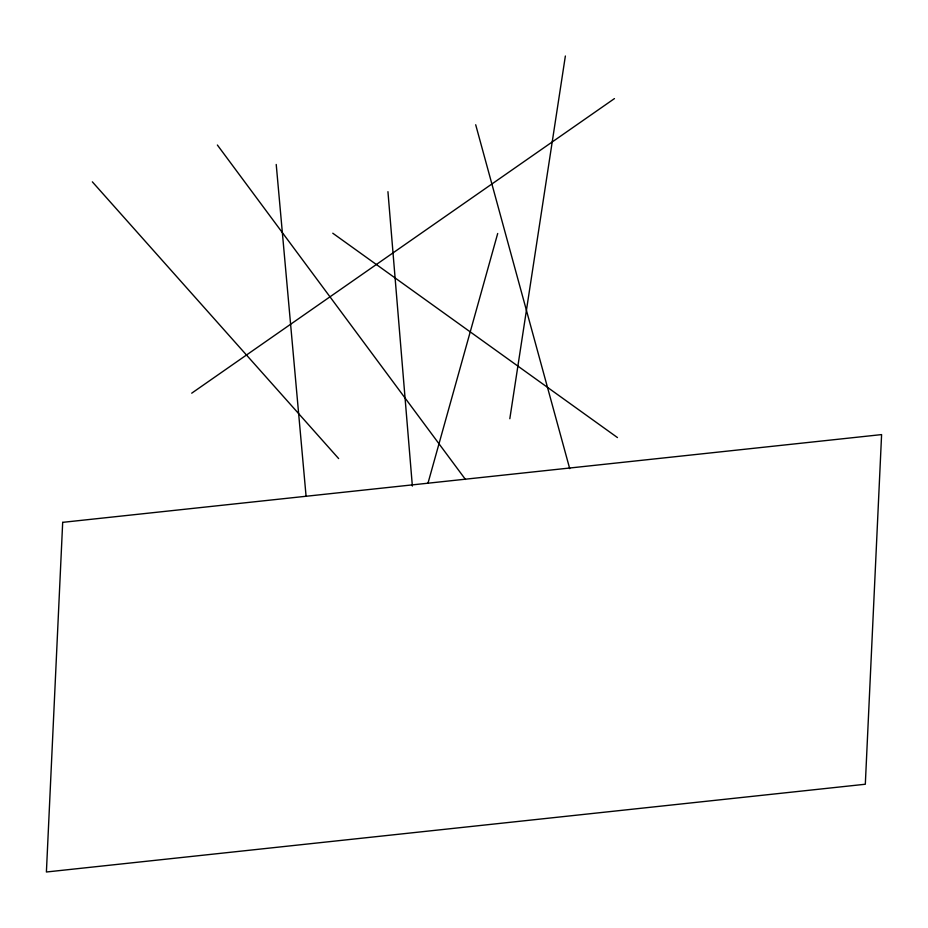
<?xml version="1.0" encoding="UTF-8"?>
<svg xmlns="http://www.w3.org/2000/svg" width="928" height="928" viewBox="0 0 928 928"><rect width="100%" height="100%" fill="white"/><g stroke="black" fill="none" stroke-linecap="round" stroke-linejoin="round"><path stroke-width="1.39" d="M509.82 418.725L565.372 56.005M427.97 483.256L497.698 233.485M191.713 393.182L614.452 98.588M332.769 233.218L617.456 437.564M92.348 181.842L338.639 458.56M217.372 145.023L465.473 479.463M475.693 124.758L569.711 468.64M276.219 164.453L306.078 496.236M387.939 191.678L412.368 486.075M62.686 522.348L46.4 871.995L865.314 784.241L881.6 434.594L62.686 522.348"/></g></svg>
